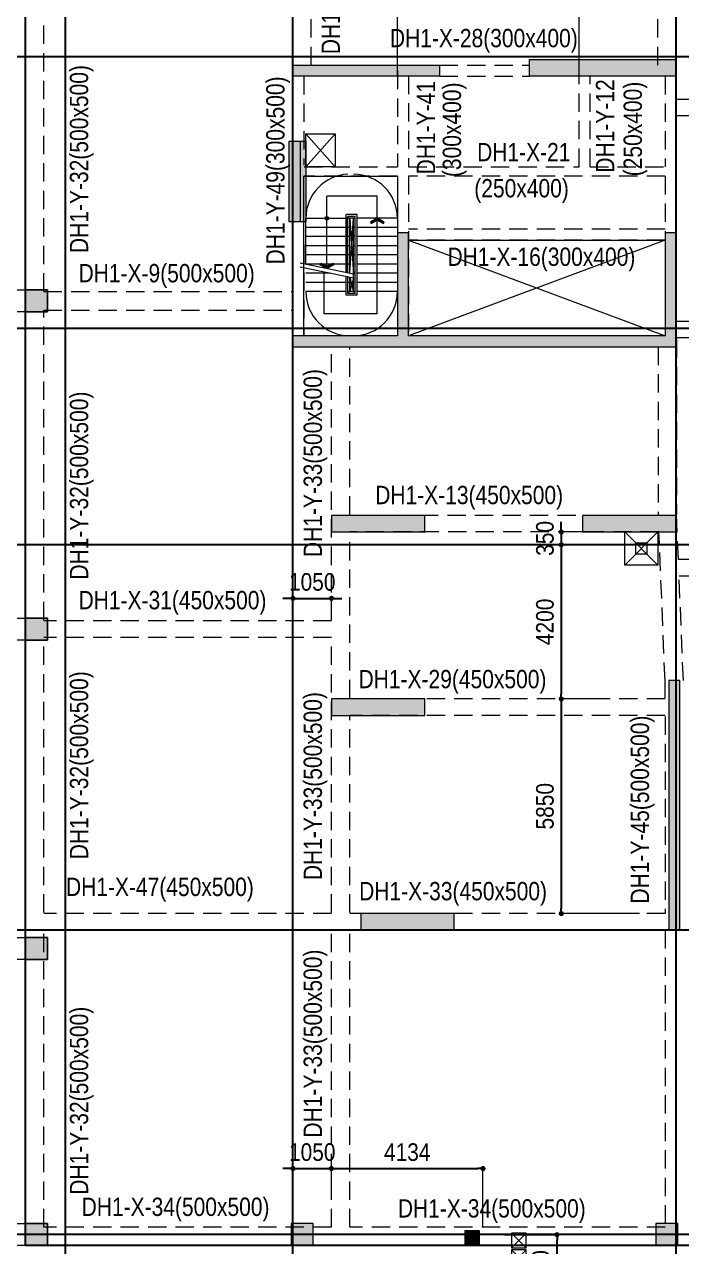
# Model space of a CAD drawing. Header units: millimetres. Extents: x 3718783 to 4027851, y 882487 to 1100782.
# Drawn here: x 3863704 to 3881629, y 983271 to 1016578 of the extents above; entities that cross this region are included whole.
import ezdxf
from ezdxf.enums import TextEntityAlignment as Align

# ---------------------------------------------------------------- set-up
doc = ezdxf.new("R2010")
doc.units = ezdxf.units.MM
doc.header["$LTSCALE"] = 200
doc.header["$MEASUREMENT"] = 0
for name, pattern in [('CHG_XX_Damsan_Ham 1$0$HIDDEN', [0.375, 0.25, -0.125]), ('CHG_XX_Luoi truc$0$MB_Luoi truc$0$Center101', [13, 10, -1, 1, -1]), ('HIDDEN', [0.375, 0.25, -0.125])]:
    doc.linetypes.add(name, pattern=pattern)
doc.layers.get('Defpoints').update_dxf_attribs({"color": 14, "lineweight": 0})
for name, color, linetype, lineweight in [('CHG_XX_Cot_Ham 1$0$Ap0302_PC', 150, 'Continuous', 9), ('CHG_XX_Cot_Ham 1$0$Ap0302_PC @ 1', 150, 'Continuous', 9), ('CHG_XX_Cot_Ham 1$0$Ap0302_PC @ 150', 150, 'Continuous', 9), ('CHG_XX_Cot_Ham 1$0$Ap0311_H', 8, 'Continuous', 15), ('CHG_XX_Cot_Ham 1$0$Start net bao', 3, 'Continuous', 18), ('CHG_XX_Damsan_Ham 1$0$CHUTO', 51, 'Continuous', 15), ('CHG_XX_Damsan_Ham 1$0$DGIONG', 4, 'Continuous', 13), ('CHG_XX_Damsan_Ham 1$0$DMo', 254, 'CHG_XX_Damsan_Ham 1$0$HIDDEN', 9), ('CHG_XX_Damsan_Ham 1$0$Star Lo Mo', 5, 'Continuous', 13), ('CHG_XX_Damsan_Ham 1$0$tam cap ram', 8, 'Continuous', 5), ('COT', 1, 'Continuous', 18), ('Dim 200', 1, 'Continuous', 5), ('DMo', 254, 'HIDDEN', 9), ('MB_Luoi truc$0$Dim 300', 1, 'Continuous', 5), ('TEXT P Y', 2, 'Continuous', 15)]:
    doc.layers.add(name, color=color, linetype=linetype, lineweight=lineweight)
for name, color, linetype in [('CHG_XX_Cot_Ham 1$0$mb_cot tang 1-3$0$Concrete Line', 6, 'Continuous'), ('CHG_XX_Damsan_Ham 1$0$GHI CHU', 7, 'Continuous'), ('CHG_XX_Luoi truc$0$Grid', 34, 'Continuous'), ('CHG_XX_Luoi truc$0$Grid Line', 251, 'CHG_XX_Luoi truc$0$MB_Luoi truc$0$Center101'), ('mb_cot tang 1-3$0$Concrete Line', 6, 'Continuous'), ('TEXT P X', 1, 'Continuous')]:
    doc.layers.add(name, color=color, linetype=linetype)
doc.styles.add('CHG_XX_Damsan_Ham 1$0$MB Ham 1$0$VNI-HelveC', font='VHELVCN_0.TTF')
doc.styles.add('CHG_XX_Luoi truc$0$MB_Luoi truc$0$Grid A-F$0$VNI-HelveCB', font='VHELVCB_0.TTF')
doc.styles.add('MB_Luoi truc$0$Arial_C', font='arial.ttf', dxfattribs={"width": 0.85})
doc.styles.add('TTP-HelCon', font='VHELVCN_0.TTF')
doc.dimstyles.new('200', dxfattribs={"dimscale": 200, "dimtxt": 2.4, "dimasz": 0.7, "dimexe": 0.0003, "dimexo": 0, "dimgap": 1, "dimtad": 1, "dimdec": 0, "dimzin": 12, "dimdsep": 46, "dimtxsty": 'MB_Luoi truc$0$Arial_C', "dimblk": 'MB_Luoi truc$0$_Dot', "dimcen": 0.5, "dimclrd": 256, "dimclre": 8, "dimclrt": 1, "dimadec": 0, "dimazin": 0, "dimtfac": 1, "dimtdec": 0, "dimtix": 1, "dimtmove": 2, "dimatfit": 3, "dimldrblk": 'MB_Luoi truc$0$HTT Arrow 30', "dimfxl": 1, "dimtolj": 1, "dimtzin": 0, "dimlwe": -1, "dimarcsym": 0})

# ---------------------------------------------------------------- blocks, each defined once
blk = doc.blocks.new('MB_Luoi truc$0$_Dot')
at = {"color": 0, "linetype": 'ByBlock', "lineweight": -2}
blk.add_line((-0.5, 0), (-1, 0), dxfattribs=at)
at = {"color": 0, "linetype": 'ByBlock', "const_width": 0.5}
blk.add_lwpolyline([(-0.25, 0, 1), (0.25, 0, 1)], format="xyb", close=True, dxfattribs=at)
blk = doc.blocks.new('*D8')
at = {"layer": 'Defpoints', "color": 0, "ltscale": 1500, "transparency": 16777216}
for p in [(3876797, 983594), (3878231, 983594), (3876451, 981484)]:
    blk.add_point(p, dxfattribs=at)
at = {"layer": 'MB_Luoi truc$0$Dim 300', "color": 8, "ltscale": 1500, "transparency": 16777216}
for p, q in [((3876797, 983594), (3878231, 983594)), ((3876631, 981484), (3878231, 981484))]:
    blk.add_line(p, q, dxfattribs=at)
at = {"layer": 'MB_Luoi truc$0$Dim 300', "lineweight": -2, "ltscale": 1500, "transparency": 16777216}
blk.add_line((3878231, 981624), (3878231, 983454), dxfattribs=at)
at = {"layer": 'MB_Luoi truc$0$Dim 300', "lineweight": -2, "ltscale": 1500, "transparency": 16777216, "xscale": 140, "yscale": 140, "zscale": 140}
for p, rotation in [((3878231, 983594), 90), ((3878231, 981484), 270)]:
    blk.add_blockref('MB_Luoi truc$0$_Dot', p, dxfattribs=dict(at, rotation=rotation))
at = {"layer": 'MB_Luoi truc$0$Dim 300', "color": 1, "ltscale": 1500, "transparency": 16777216, "insert": (3877786, 982539), "char_height": 480, "attachment_point": 5, "rotation": 90, "style": 'MB_Luoi truc$0$Arial_C'}
blk.add_mtext('\\A1;2110', dxfattribs=at)
blk = doc.blocks.new('MB_Luoi truc$0$HTT Arrow 30')
blk.add_hatch(color=256).paths.add_polyline_path([(-2.5, 0.375), (-2.5, -0.375), (0, 0)])
at = {"color": 0, "linetype": 'ByBlock', "lineweight": -2}
for p, q in [((0, 0), (-2.5, 0.375)), ((-2.5, -0.375), (-2.5, 0.375)), ((0, 0), (-2.5, -0.375))]:
    blk.add_line(p, q, dxfattribs=at)
blk = doc.blocks.new('*U401')
at = {"layer": 'CHG_XX_Luoi truc$0$Grid Line'}
blk.add_line((0, 0), (0, 608), dxfattribs=at)
at = {"layer": 'CHG_XX_Luoi truc$0$Grid', "lineweight": -2, "style": 'CHG_XX_Luoi truc$0$MB_Luoi truc$0$Grid A-F$0$VNI-HelveCB'}
for tag, p in [('GRIDSUB', (0, 617)), ('GRID', (0, -9))]:
    blk.add_attdef(tag, text='', height=5, dxfattribs=at).set_placement(p, align=Align.MIDDLE)
blk = doc.blocks.new('*U403')
at = {"layer": 'CHG_XX_Luoi truc$0$Grid Line'}
blk.add_line((0, 0), (0, 438), dxfattribs=at)
at = {"layer": 'CHG_XX_Luoi truc$0$Grid', "lineweight": -2, "style": 'CHG_XX_Luoi truc$0$MB_Luoi truc$0$Grid A-F$0$VNI-HelveCB'}
for tag, p in [('GRIDSUB', (0, 447)), ('GRID', (0, -9))]:
    blk.add_attdef(tag, text='', height=5, dxfattribs=at).set_placement(p, align=Align.MIDDLE)
blk = doc.blocks.new('CHG_XX_Luoi truc')
at = {"layer": 'CHG_XX_Luoi truc$0$Grid', "xscale": 300, "yscale": 300, "zscale": 300}
for p in [(70650, -12747), (76850, -12747), (87300, -12747)]:
    blk.add_blockref('*U401', p, dxfattribs=at)
at = {"layer": 'CHG_XX_Luoi truc$0$Grid', "xscale": 300.0000000000013, "yscale": 300.0000000000013, "zscale": 300.0000000000013, "rotation": 90}
for p in [(110703, 97650), (110703, 90250), (110703, 84350), (110703, 73850), (110703, 65550)]:
    blk.add_blockref('*U403', p, dxfattribs=at)
blk = doc.blocks.new('*U549')
at = {"layer": 'CHG_XX_Cot_Ham 1$0$Ap0302_PC @ 1'}
h = blk.add_hatch(color=50, dxfattribs=at)
h.dxf.hatch_style = 1
h.paths.add_polyline_path([(-300, -300), (-300, 300), (300, 300), (300, -300)])
at = {"layer": 'CHG_XX_Cot_Ham 1$0$Ap0302_PC @ 150'}
h = blk.add_hatch(color=50, dxfattribs=at)
h.dxf.hatch_style = 1
h.paths.add_polyline_path([(-300, -300), (-300, 300), (300, 300), (300, -300)])
blk = doc.blocks.new('CHG_XX_Cot_Ham 1$0$HoBoi_C600x600')
at = {"layer": 'CHG_XX_Cot_Ham 1$0$Ap0302_PC'}
blk.add_lwpolyline([(300, -300), (300, 300), (-300, 300), (-300, -300)], close=True, dxfattribs=at)
blk.add_blockref('*U549', (0, 0), dxfattribs=at)
blk = doc.blocks.new('*U548')
at = {"layer": 'CHG_XX_Cot_Ham 1$0$Ap0302_PC @ 1'}
h = blk.add_hatch(color=256, dxfattribs=at)
h.dxf.hatch_style = 1
h.paths.add_polyline_path([(450, 0), (0, 0), (0, -2550), (450, -2550)])
at = {"layer": 'CHG_XX_Cot_Ham 1$0$Ap0302_PC @ 150'}
h = blk.add_hatch(color=256, dxfattribs=at)
h.dxf.hatch_style = 1
h.paths.add_polyline_path([(450, 0), (0, 0), (0, -2550), (450, -2550)])
blk = doc.blocks.new('CHG_XX_Cot_Ham 1$0$Block A_C450x2250')
at = {"layer": 'CHG_XX_Cot_Ham 1$0$Ap0302_PC'}
blk.add_lwpolyline([(450, -2550), (0, -2550), (0, 0), (450, 0)], close=True, dxfattribs=at)
blk.add_blockref('*U548', (0, 0), dxfattribs=at)
blk = doc.blocks.new('CHG_XX_Cot_Ham 1$0$Block B_Core wall')
at = {"layer": 'CHG_XX_Cot_Ham 1$0$Ap0302_PC'}
for points in [[(-7300, 300), (-7300, 3100), (-7600, 3100), (-7600, 300)], [(0, 300), (0, 3100), (-300, 3100), (-300, 300)], [(0, 0), (0, 300), (-10450, 300), (-10450, 0)]]:
    blk.add_hatch(color=256, dxfattribs=at).paths.add_polyline_path(points)
for p, q in [((-7300, 3100), (-7600, 3100)), ((-7600, 3100), (-7600, 300)), ((-7300, 300), (-7300, 3100)), ((-300, 3100), (-300, 300)), ((0, 3100), (-300, 3100)), ((0, 0), (0, 3100)), ((-7600, 300), (-10450, 300)), ((-10450, 300), (-10450, 0)), ((-10450, 0), (0, 0)), ((-300, 300), (-7300, 300))]:
    blk.add_line(p, q, dxfattribs=at)
blk = doc.blocks.new('*U553')
at = {"layer": 'CHG_XX_Cot_Ham 1$0$Ap0302_PC @ 1', "true_color": 0xffffff}
h = blk.add_hatch(color=7, dxfattribs=at)
h.dxf.hatch_style = 1
h.paths.add_polyline_path([(77200, 95350), (76750, 95350), (76750, 93150), (77200, 93150)])
at = {"layer": 'CHG_XX_Cot_Ham 1$0$Ap0302_PC @ 150', "true_color": 0xffffff}
h = blk.add_hatch(color=7, dxfattribs=at)
h.dxf.hatch_style = 1
h.paths.add_polyline_path([(77200, 95350), (76750, 95350), (76750, 93150), (77200, 93150)])
blk = doc.blocks.new('*U556')
at = {"layer": 'CHG_XX_Cot_Ham 1$0$Ap0302_PC @ 1'}
h = blk.add_hatch(color=50, dxfattribs=at)
h.dxf.hatch_style = 1
h.paths.add_polyline_path([(81539, 65250), (81539, 65650), (81939, 65650), (81939, 65250)])
at = {"layer": 'CHG_XX_Cot_Ham 1$0$Ap0302_PC @ 150'}
h = blk.add_hatch(color=50, dxfattribs=at)
h.dxf.hatch_style = 1
h.paths.add_polyline_path([(81539, 65250), (81539, 65650), (81939, 65650), (81939, 65250)])
blk = doc.blocks.new('CHG_XX_Cot_Ham 1')
at = {"layer": 'CHG_XX_Cot_Ham 1$0$Ap0302_PC', "true_color": 0x139b48}
h = blk.add_hatch(color=114, dxfattribs=at)
h.dxf.hatch_style = 1
h.paths.add_polyline_path([(80850, 97125), (80850, 97425), (76850, 97425), (76850, 97125)])
h.paths.add_polyline_path([(83300, 97575), (83300, 97125), (87300, 97125), (87300, 97575)])
at = {"layer": 'CHG_XX_Cot_Ham 1$0$Ap0302_PC', "true_color": 0xf26722}
h = blk.add_hatch(color=30, dxfattribs=at)
h.dxf.hatch_style = 1
h.paths.add_polyline_path([(87400, 80650), (87100, 80650), (87100, 73850), (87400, 73850)])
at = {"layer": 'CHG_XX_Cot_Ham 1$0$Ap0311_H'}
h = blk.add_hatch(color=256, dxfattribs=at)
h.dxf.hatch_style = 1
h.paths.add_polyline_path([(99639.2, 163400), (-10900, 163400), (-10900, 85450), (-300, 85450), (-300, 84050), (32350, 84050), (32350, -9000), (103575.5, -9000), (106050, -6022), (106050, 158254.3)])
h.paths.add_polyline_path([(99533.7, 163100), (105750, 158110.4), (105750, 90450), (105650, 90450), (105650, 90450), (105750, 90450), (105750, 13850), (105750, 13825.9), (105750, -5913.6), (103434.7, -8700), (93600, -8700), (32650, -8700), (32650, 84350), (0, 84350), (0, 85750), (-10600, 85750), (-10600, 163100), (93600, 163100)], flags=16)
at = {"layer": 'CHG_XX_Cot_Ham 1$0$Ap0302_PC'}
for points in [[(80850, 97125), (76850, 97125), (76850, 97425), (80850, 97425)], [(87300, 97125), (83300, 97125), (83300, 97575), (87300, 97575)], [(77050, 93150), (76750, 93150), (76750, 95350), (77050, 95350)], [(87400, 80650), (87100, 80650), (87100, 73850), (87400, 73850)], [(81938.7, 65250), (81938.7, 65650), (81538.7, 65650), (81538.7, 65250)]]:
    blk.add_lwpolyline(points, close=True, dxfattribs=at)
at = {"layer": 'CHG_XX_Cot_Ham 1$0$Start net bao'}
blk.add_lwpolyline([(76750, 95350), (77200, 95350), (77200, 93150), (76750, 93150)], close=True, dxfattribs=at)
at = {"layer": 'CHG_XX_Cot_Ham 1$0$Ap0302_PC'}
for name in ['*U553', '*U556']:
    blk.add_blockref(name, (0, 0), dxfattribs=at)
at = {"layer": 'CHG_XX_Cot_Ham 1$0$Ap0302_PC', "xscale": -1, "rotation": 90}
for p in [(77900, 85150), (84750, 85150), (77900, 80150), (78700, 74300)]:
    blk.add_blockref('CHG_XX_Cot_Ham 1$0$Block A_C450x2250', p, dxfattribs=at)
at = {"layer": 'CHG_XX_Cot_Ham 1$0$mb_cot tang 1-3$0$Concrete Line'}
for name, p in [('CHG_XX_Luoi truc', (0, 0)), ('CHG_XX_Cot_Ham 1$0$Block B_Core wall', (87300, 89750)), ('CHG_XX_Cot_Ham 1$0$HoBoi_C600x600', (69850, 91000)), ('CHG_XX_Cot_Ham 1$0$HoBoi_C600x600', (69850, 82050)), ('CHG_XX_Cot_Ham 1$0$HoBoi_C600x600', (69850, 73350)), ('CHG_XX_Cot_Ham 1$0$HoBoi_C600x600', (69850, 65550)), ('CHG_XX_Cot_Ham 1$0$HoBoi_C600x600', (77100, 65550)), ('CHG_XX_Cot_Ham 1$0$HoBoi_C600x600', (87050, 65550))]:
    blk.add_blockref(name, p, dxfattribs=at)
blk = doc.blocks.new('CHG_XX_Damsan_Ham 1$0$MB Ham 1$0$Arrow 60')
at = {"linetype": 'ByBlock', "lineweight": -2}
h = blk.add_hatch(color=0, dxfattribs=at)
h.paths.add_polyline_path([(1.88, 0.94), (1.65, 1.38), (0, 0.56), (-1.65, 1.38), (-1.88, 0.94), (0, 0)], flags=17)
h.paths.add_polyline_path([(1.65, 1.38), (1.88, 0.94), (0, 0), (-1.88, 0.94), (-1.65, 1.38), (0, 0.56)])
blk.add_hatch(color=0, dxfattribs=at).paths.add_polyline_path([(1.65, 1.38), (1.88, 0.94), (0, 0), (-1.88, 0.94), (-1.65, 1.38), (0, 0.56)])
at = {"color": 0, "linetype": 'ByBlock', "lineweight": -2}
blk.add_lwpolyline([(1.65, 1.38), (1.88, 0.94), (0, 0), (-1.88, 0.94), (-1.65, 1.38), (0, 0.56)], close=True, dxfattribs=at)
blk = doc.blocks.new('CHG_XX_Damsan_Ham 1$0$MB Ham 1$0$Dot')
at = {"linetype": 'ByBlock', "lineweight": -2}
h = blk.add_hatch(color=0, dxfattribs=at)
edge = h.paths.add_edge_path()
edge.add_arc((0, 0), 0.5, 0, 360)
at = {"color": 0, "linetype": 'ByBlock', "lineweight": -2}
blk.add_line((0, -1), (0, 1), dxfattribs=at)
blk.add_circle((0, 0), 0.5, dxfattribs=at)
blk = doc.blocks.new('CHG_XX_Damsan_Ham 1$0$ArchStaire')
at = {"layer": 'CHG_XX_Damsan_Ham 1$0$tam cap ram'}
for p, q in [((64950, -45500), (65750, -46400)), ((65750, -45500), (64950, -46400)), ((66900, -47200), (65525, -47200)), ((65525, -49165), (65525, -47200)), ((66900, -50400), (66900, -47200)), ((66350, -47700), (66050, -47700)), ((66050, -49279), (66050, -47700)), ((66300, -47800), (66050, -47800)), ((66300, -47750), (66100, -47750)), ((66100, -49290), (66100, -47750)), ((66150, -49300), (66150, -47800)), ((66250, -49800), (66250, -47800)), ((66300, -49850), (66300, -47750)), ((66350, -49900), (66350, -47700)), ((67450, -47800), (66350, -47800)), ((66050, -48050), (64950, -48050)), ((66150, -48050), (66100, -48050)), ((66300, -48050), (66250, -48050)), ((67450, -48050), (66350, -48050)), ((66050, -48300), (64950, -48300)), ((66050, -48550), (64950, -48550)), ((66150, -48300), (66100, -48300)), ((66150, -48550), (66100, -48550)), ((66300, -48300), (66250, -48300)), ((66300, -48550), (66250, -48550)), ((67450, -48300), (66350, -48300)), ((67450, -48550), (66350, -48550)), ((66050, -48800), (64950, -48800)), ((66150, -48800), (66100, -48800)), ((66300, -48800), (66250, -48800)), ((67450, -48800), (66350, -48800)), ((66250, -49321), (64800, -49019)), ((66250, -49433), (64800, -49131)), ((66050, -49050), (64950, -49050)), ((65450, -50400), (65450, -49267)), ((66150, -49050), (66100, -49050)), ((66300, -49050), (66250, -49050)), ((67450, -49050), (66350, -49050)), ((65610, -49300), (64950, -49300)), ((66050, -49550), (64950, -49550)), ((66050, -49900), (66050, -49392)), ((66100, -49850), (66100, -49402)), ((66150, -49550), (66100, -49550)), ((66150, -49800), (66150, -49413)), ((66300, -49300), (66250, -49300)), ((66300, -49550), (66250, -49550)), ((67450, -49300), (66350, -49300)), ((67450, -49550), (66350, -49550)), ((66050, -49800), (64950, -49800)), ((66350, -49900), (66050, -49900)), ((66300, -49800), (66100, -49800)), ((66100, -49800), (66150, -49800)), ((66300, -49850), (66100, -49850)), ((66250, -49800), (66300, -49800)), ((67450, -49800), (66350, -49800)), ((66900, -50400), (65450, -50400))]:
    blk.add_line(p, q, dxfattribs=at)
blk.add_lwpolyline([(64950, -45500), (65750, -45500), (65750, -46400), (64950, -46400)], close=True, dxfattribs=at)
for points in [[(64950, -49060), (64950, -47800), (66050, -47800), (66050, -49279)], [(66150, -47800), (66250, -49321)], [(66150, -49300), (66250, -47800)], [(66150, -49413), (66150, -49800), (66100, -49800), (66100, -49402)], [(66150, -49413), (66250, -49800)], [(66250, -49433), (66150, -49800)]]:
    blk.add_lwpolyline(points, dxfattribs=at)
for centre, radius, start, end in [((66152, -47801), 1202, 92.4663, 179.9714), ((66250, -47800), 1200, 0, 90), ((66150, -49800), 1200, 180, 270), ((66250, -49800), 1200, 270, 0)]:
    blk.add_arc(centre, radius, start, end, dxfattribs=at)
at = {"layer": 'CHG_XX_Damsan_Ham 1$0$tam cap ram', "xscale": 100, "yscale": 100, "zscale": 100}
for name, p in [('CHG_XX_Damsan_Ham 1$0$MB Ham 1$0$Dot', (65525, -47800)), ('CHG_XX_Damsan_Ham 1$0$MB Ham 1$0$Arrow 60', (65525, -49165))]:
    blk.add_blockref(name, p, dxfattribs=at)
at = {"layer": 'CHG_XX_Damsan_Ham 1$0$tam cap ram', "xscale": -100, "yscale": 100, "zscale": 100, "rotation": 180}
blk.add_blockref('CHG_XX_Damsan_Ham 1$0$MB Ham 1$0$Arrow 60', (66900, -47800), dxfattribs=at)
at = {"layer": 'CHG_XX_Damsan_Ham 1$0$tam cap ram', "style": 'CHG_XX_Damsan_Ham 1$0$MB Ham 1$0$VNI-HelveC'}
blk.add_attdef('OPENING', text='', height=100, dxfattribs=at).set_placement((65550, -45777), align=Align.MIDDLE_CENTER)
blk = doc.blocks.new('CHG_XX_Damsan_Ham 1', base_point=(3089256, -609981))
at = {"layer": 'CHG_XX_Damsan_Ham 1$0$DMo', "ltscale": 10}
for p, q in [((77350, 97425), (77350, 104975)), ((86800, 97425), (86800, 105000)), ((87300, 97425), (87300, 99500)), ((70050, 91250), (70050, 99190)), ((76850, 97425), (76850, 99190)), ((79700, 97266), (79700, 94652)), ((80850, 97425), (83300, 97425)), ((76850, 97125), (76850, 91250)), ((77150, 97125), (77150, 94700)), ((80000, 97134), (80000, 94652)), ((80850, 97125), (83300, 97125)), ((84653, 94652), (84653, 97125)), ((84953, 94652), (84953, 97125)), ((87000, 97125), (87000, 94652)), ((87300, 97153), (87300, 96500)), ((87300, 96500), (93300, 96500)), ((87300, 96050), (93300, 96050)), ((87300, 96050), (87300, 90000)), ((77152, 94652), (79700, 94652)), ((80000, 94652), (84653, 94652)), ((84953, 94652), (87000, 94652)), ((77150, 90050), (77150, 94450)), ((79700, 94400), (77150, 94400)), ((79700, 94400), (79700, 90050)), ((87000, 94400), (80000, 94400)), ((80000, 94400), (80000, 90050)), ((87000, 94400), (87000, 90050)), ((87000, 92950), (80000, 92950)), ((87000, 92650), (80000, 92650)), ((77150, 92525), (77150, 90050)), ((70050, 91250), (76850, 91250)), ((70050, 90750), (76850, 90750)), ((70050, 82300), (70050, 90750)), ((76850, 90750), (76850, 90050)), ((87300, 90450), (93300, 90450)), ((87312, 90000), (98250, 90000)), ((87312, 89950), (87312, 85175)), ((77900, 82300), (77900, 89750)), ((78400, 85175), (78400, 89750)), ((86812, 89750), (86812, 85137)), ((86812, 85150), (78400, 85150)), ((86813, 85150), (86813, 85154)), ((87363, 83950), (87312, 85175)), ((86833, 84700), (78400, 84700)), ((78400, 80175), (78400, 84675)), ((87000, 80640), (86832, 84700)), ((98250, 83950), (87363, 83950)), ((98250, 83500), (87384, 83500)), ((87500, 80650), (87384, 83450)), ((77900, 82275), (70050, 82275)), ((77900, 81825), (70050, 81825)), ((70050, 74325), (70050, 81800)), ((77900, 74325), (77900, 81800)), ((87000, 80175), (87000, 80640)), ((87000, 80150), (78400, 80150)), ((87000, 79700), (78400, 79700)), ((78400, 74325), (78400, 79675)), ((87000, 79675), (87000, 74300)), ((77900, 74300), (70050, 74300)), ((87000, 74300), (78400, 74300)), ((77900, 73850), (70050, 73850)), ((70050, 65750), (70050, 73825)), ((77900, 65750), (77900, 73850)), ((87000, 73850), (78400, 73850)), ((78400, 65750), (78400, 73825)), ((87000, 73850), (87000, 65750)), ((77900, 65750), (70050, 65750)), ((87000, 65750), (78400, 65750))]:
    blk.add_line(p, q, dxfattribs=at)
at = {"layer": 'CHG_XX_Damsan_Ham 1$0$GHI CHU'}
for p, q in [((69550, 65250), (69550, 154600)), ((82034, 65250), (69550, 65250)), ((105750, 65250), (82034, 65250))]:
    blk.add_line(p, q, dxfattribs=at)
at = {"layer": 'CHG_XX_Damsan_Ham 1$0$Star Lo Mo'}
for p, q in [((77200, 94652), (78000, 95550)), ((78000, 94652), (77200, 95550)), ((86999, 92649), (79999, 90049)), ((80000, 92649), (86999, 90049)), ((85903, 83800), (86803, 84700)), ((85903, 84700), (86803, 83800))]:
    blk.add_line(p, q, dxfattribs=at)
for points in [[(77200, 95550), (78000, 95550), (78000, 94652), (77200, 94652)], [(77146, 94400), (79700, 94400), (79700, 90050), (77146, 90050)], [(80000, 92649), (86999, 92649), (86999, 90049), (80000, 90049)], [(85903, 84700), (86803, 84700), (86803, 83800), (85903, 83800)], [(86203, 84400), (86504, 84400), (86504, 84099), (86203, 84099)], [(86203, 84400), (86504, 84400), (86504, 84099), (86203, 84099)]]:
    blk.add_lwpolyline(points, close=True, dxfattribs=at)
for points in [[(86203, 84099), (86503, 84400)], [(86203, 84400), (86504, 84099)]]:
    blk.add_lwpolyline(points, dxfattribs=at)
at = {"layer": 'CHG_XX_Damsan_Ham 1$0$CHUTO'}
blk.add_blockref('CHG_XX_Damsan_Ham 1$0$ArchStaire', (12250, 141050), dxfattribs=at)
at = {"layer": 'CHG_XX_Damsan_Ham 1$0$DGIONG'}
blk.add_blockref('CHG_XX_Cot_Ham 1', (0, 0), dxfattribs=at)
blk = doc.blocks.new('A$C61F20D98')
at = {"layer": 'COT', "color": 1}
for p, q in [((82812, 65589), (83212, 65189)), ((82812, 65189), (83212, 65589)), ((82812, 65139), (83212, 64739)), ((82812, 64739), (83212, 65139)), ((79032, 58261), (79432, 57861)), ((79032, 57861), (79432, 58261)), ((83729, 58261), (84129, 57861)), ((83729, 57861), (84129, 58261))]:
    blk.add_line(p, q, dxfattribs=at)
for points in [[(82812, 65189), (83212, 65189), (83212, 65589), (82812, 65589)], [(82812, 64739), (83212, 64739), (83212, 65139), (82812, 65139)], [(79032, 57861), (79432, 57861), (79432, 58261), (79032, 58261)], [(83729, 57861), (84129, 57861), (84129, 58261), (83729, 58261)]]:
    blk.add_lwpolyline(points, close=True, dxfattribs=at)
blk = doc.blocks.new('*D34')
at = {"layer": 'Defpoints', "color": 0, "ltscale": 1500, "transparency": 16777216}
for p in [(3872079, 985397), (3871029, 984836), (3872079, 984836)]:
    blk.add_point(p, dxfattribs=at)
at = {"layer": 'MB_Luoi truc$0$Dim 300', "lineweight": -2, "ltscale": 1500, "transparency": 16777216}
for p, q in [((3870889, 985397), (3870749, 985397)), ((3871029, 985397), (3872079, 985397)), ((3872219, 985397), (3872359, 985397))]:
    blk.add_line(p, q, dxfattribs=at)
at = {"layer": 'MB_Luoi truc$0$Dim 300', "color": 8, "ltscale": 1500, "transparency": 16777216}
for p, q in [((3871029, 984836), (3871029, 985397)), ((3872079, 984836), (3872079, 985397))]:
    blk.add_line(p, q, dxfattribs=at)
at = {"layer": 'MB_Luoi truc$0$Dim 300', "lineweight": -2, "ltscale": 1500, "transparency": 16777216, "xscale": 140, "yscale": 140, "zscale": 140}
blk.add_blockref('MB_Luoi truc$0$_Dot', (3871029, 985397), dxfattribs=at)
at = {"layer": 'MB_Luoi truc$0$Dim 300', "lineweight": -2, "ltscale": 1500, "transparency": 16777216, "xscale": 140, "yscale": 140, "zscale": 140, "rotation": 180}
blk.add_blockref('MB_Luoi truc$0$_Dot', (3872079, 985397), dxfattribs=at)
at = {"layer": 'MB_Luoi truc$0$Dim 300', "color": 1, "ltscale": 1500, "transparency": 16777216, "insert": (3871554, 985842), "char_height": 480, "attachment_point": 5, "style": 'MB_Luoi truc$0$Arial_C'}
blk.add_mtext('\\A1;1050', dxfattribs=at)
blk = doc.blocks.new('*D35')
at = {"layer": 'Defpoints', "color": 0, "ltscale": 1500, "transparency": 16777216}
for p in [(3876212, 985397), (3872079, 984836), (3876212, 983417)]:
    blk.add_point(p, dxfattribs=at)
at = {"layer": 'MB_Luoi truc$0$Dim 300', "color": 8, "ltscale": 1500, "transparency": 16777216}
for p, q in [((3872079, 984836), (3872079, 985397)), ((3876212, 983797), (3876212, 985397))]:
    blk.add_line(p, q, dxfattribs=at)
at = {"layer": 'MB_Luoi truc$0$Dim 300', "lineweight": -2, "ltscale": 1500, "transparency": 16777216}
blk.add_line((3872219, 985397), (3876072, 985397), dxfattribs=at)
at = {"layer": 'MB_Luoi truc$0$Dim 300', "lineweight": -2, "ltscale": 1500, "transparency": 16777216, "xscale": 140, "yscale": 140, "zscale": 140, "rotation": 180}
blk.add_blockref('MB_Luoi truc$0$_Dot', (3872079, 985397), dxfattribs=at)
at = {"layer": 'MB_Luoi truc$0$Dim 300', "lineweight": -2, "ltscale": 1500, "transparency": 16777216, "xscale": 140, "yscale": 140, "zscale": 140}
blk.add_blockref('MB_Luoi truc$0$_Dot', (3876212, 985397), dxfattribs=at)
at = {"layer": 'MB_Luoi truc$0$Dim 300', "color": 1, "ltscale": 1500, "transparency": 16777216, "insert": (3874145, 985842), "char_height": 480, "attachment_point": 5, "style": 'MB_Luoi truc$0$Arial_C'}
blk.add_mtext('\\A1;4134', dxfattribs=at)
blk = doc.blocks.new('*D135')
at = {"layer": 'Defpoints', "color": 0, "transparency": 16777216}
for p in [(3872079, 1000937), (3871029, 1000346), (3872079, 1000346)]:
    blk.add_point(p, dxfattribs=at)
at = {"layer": 'MB_Luoi truc$0$Dim 300', "lineweight": -2, "transparency": 16777216}
for p, q in [((3870889, 1000937), (3870749, 1000937)), ((3871029, 1000937), (3872079, 1000937)), ((3872219, 1000937), (3872359, 1000937))]:
    blk.add_line(p, q, dxfattribs=at)
at = {"layer": 'MB_Luoi truc$0$Dim 300', "color": 8, "transparency": 16777216}
for p, q in [((3871029, 1000346), (3871029, 1000937)), ((3872079, 1000346), (3872079, 1000937))]:
    blk.add_line(p, q, dxfattribs=at)
at = {"layer": 'MB_Luoi truc$0$Dim 300', "lineweight": -2, "transparency": 16777216, "xscale": 140, "yscale": 140, "zscale": 140}
blk.add_blockref('MB_Luoi truc$0$_Dot', (3871029, 1000937), dxfattribs=at)
at = {"layer": 'MB_Luoi truc$0$Dim 300', "lineweight": -2, "transparency": 16777216, "xscale": 140, "yscale": 140, "zscale": 140, "rotation": 180}
blk.add_blockref('MB_Luoi truc$0$_Dot', (3872079, 1000937), dxfattribs=at)
at = {"layer": 'MB_Luoi truc$0$Dim 300', "color": 1, "transparency": 16777216, "insert": (3871554, 1001382), "char_height": 480, "attachment_point": 5, "style": 'MB_Luoi truc$0$Arial_C'}
blk.add_mtext('\\A1;1050', dxfattribs=at)
blk = doc.blocks.new('*D136')
at = {"layer": 'Defpoints', "color": 0, "transparency": 16777216}
for p in [(3873879, 1016912), (3871029, 1016317), (3873879, 1015171)]:
    blk.add_point(p, dxfattribs=at)
at = {"layer": 'MB_Luoi truc$0$Dim 300', "color": 8, "transparency": 16777216}
for p, q in [((3871029, 1016317), (3871029, 1016912)), ((3873879, 1015171), (3873879, 1016912))]:
    blk.add_line(p, q, dxfattribs=at)
at = {"layer": 'MB_Luoi truc$0$Dim 300', "lineweight": -2, "transparency": 16777216}
blk.add_line((3871169, 1016912), (3873739, 1016912), dxfattribs=at)
at = {"layer": 'MB_Luoi truc$0$Dim 300', "lineweight": -2, "transparency": 16777216, "xscale": 140, "yscale": 140, "zscale": 140, "rotation": 180}
blk.add_blockref('MB_Luoi truc$0$_Dot', (3871029, 1016912), dxfattribs=at)
at = {"layer": 'MB_Luoi truc$0$Dim 300', "lineweight": -2, "transparency": 16777216, "xscale": 140, "yscale": 140, "zscale": 140}
blk.add_blockref('MB_Luoi truc$0$_Dot', (3873879, 1016912), dxfattribs=at)
at = {"layer": 'MB_Luoi truc$0$Dim 300', "color": 1, "transparency": 16777216, "insert": (3873066, 1017357), "char_height": 480, "attachment_point": 5, "style": 'MB_Luoi truc$0$Arial_C'}
blk.add_mtext('\\A1;2850', dxfattribs=at)
blk = doc.blocks.new('*D137')
at = {"layer": 'Defpoints', "color": 0, "transparency": 16777216}
for p in [(3878832, 1016912), (3873879, 1015171), (3878832, 1015171)]:
    blk.add_point(p, dxfattribs=at)
at = {"layer": 'MB_Luoi truc$0$Dim 300', "color": 8, "transparency": 16777216}
for p, q in [((3873879, 1015171), (3873879, 1016912)), ((3878832, 1015171), (3878832, 1016912))]:
    blk.add_line(p, q, dxfattribs=at)
at = {"layer": 'MB_Luoi truc$0$Dim 300', "lineweight": -2, "transparency": 16777216}
blk.add_line((3874019, 1016912), (3878692, 1016912), dxfattribs=at)
at = {"layer": 'MB_Luoi truc$0$Dim 300', "lineweight": -2, "transparency": 16777216, "xscale": 140, "yscale": 140, "zscale": 140, "rotation": 180}
blk.add_blockref('MB_Luoi truc$0$_Dot', (3873879, 1016912), dxfattribs=at)
at = {"layer": 'MB_Luoi truc$0$Dim 300', "lineweight": -2, "transparency": 16777216, "xscale": 140, "yscale": 140, "zscale": 140}
blk.add_blockref('MB_Luoi truc$0$_Dot', (3878832, 1016912), dxfattribs=at)
at = {"layer": 'MB_Luoi truc$0$Dim 300', "color": 1, "transparency": 16777216, "insert": (3876355, 1017357), "char_height": 480, "attachment_point": 5, "style": 'MB_Luoi truc$0$Arial_C'}
blk.add_mtext('\\A1;4953', dxfattribs=at)
blk = doc.blocks.new('*D283')
at = {"layer": 'Defpoints', "color": 0, "transparency": 16777216}
for p in [(3879417, 1002746), (3878348, 1002396), (3879417, 1002396)]:
    blk.add_point(p, dxfattribs=at)
at = {"layer": 'Dim 200', "lineweight": -2, "transparency": 16777216}
for p, q in [((3878348, 1002886), (3878348, 1003026)), ((3878348, 1002746), (3878348, 1002396)), ((3878348, 1002256), (3878348, 1002116))]:
    blk.add_line(p, q, dxfattribs=at)
at = {"layer": 'Dim 200', "color": 8, "transparency": 16777216}
for p, q in [((3879417, 1002746), (3878348, 1002746)), ((3879417, 1002396), (3878348, 1002396))]:
    blk.add_line(p, q, dxfattribs=at)
at = {"layer": 'Dim 200', "lineweight": -2, "transparency": 16777216, "xscale": 140, "yscale": 140, "zscale": 140}
for p, rotation in [((3878348, 1002746), 270), ((3878348, 1002396), 90)]:
    blk.add_blockref('MB_Luoi truc$0$_Dot', p, dxfattribs=dict(at, rotation=rotation))
at = {"layer": 'Dim 200', "color": 1, "transparency": 16777216, "insert": (3877903, 1002571), "char_height": 480, "attachment_point": 5, "rotation": 90, "style": 'MB_Luoi truc$0$Arial_C'}
blk.add_mtext('\\A1;350', dxfattribs=at)
blk = doc.blocks.new('*D284')
at = {"layer": 'Defpoints', "color": 0, "transparency": 16777216}
for p in [(3879417, 1002396), (3878348, 998196), (3879672, 998196)]:
    blk.add_point(p, dxfattribs=at)
at = {"layer": 'Dim 200', "color": 8, "transparency": 16777216}
for p, q in [((3879417, 1002396), (3878348, 1002396)), ((3879672, 998196), (3878348, 998196))]:
    blk.add_line(p, q, dxfattribs=at)
at = {"layer": 'Dim 200', "lineweight": -2, "transparency": 16777216}
blk.add_line((3878348, 1002256), (3878348, 998336), dxfattribs=at)
at = {"layer": 'Dim 200', "lineweight": -2, "transparency": 16777216, "xscale": 140, "yscale": 140, "zscale": 140}
for p, rotation in [((3878348, 1002396), 90), ((3878348, 998196), 270)]:
    blk.add_blockref('MB_Luoi truc$0$_Dot', p, dxfattribs=dict(at, rotation=rotation))
at = {"layer": 'Dim 200', "color": 1, "transparency": 16777216, "insert": (3877903, 1000296), "char_height": 480, "attachment_point": 5, "rotation": 90, "style": 'MB_Luoi truc$0$Arial_C'}
blk.add_mtext('\\A1;4200', dxfattribs=at)
blk = doc.blocks.new('*D285')
at = {"layer": 'Defpoints', "color": 0, "transparency": 16777216}
for p in [(3879672, 998196), (3878348, 992346), (3880479, 992346)]:
    blk.add_point(p, dxfattribs=at)
at = {"layer": 'Dim 200', "color": 8, "transparency": 16777216}
for p, q in [((3879672, 998196), (3878348, 998196)), ((3880479, 992346), (3878348, 992346))]:
    blk.add_line(p, q, dxfattribs=at)
at = {"layer": 'Dim 200', "lineweight": -2, "transparency": 16777216}
blk.add_line((3878348, 998056), (3878348, 992486), dxfattribs=at)
at = {"layer": 'Dim 200', "lineweight": -2, "transparency": 16777216, "xscale": 140, "yscale": 140, "zscale": 140}
for p, rotation in [((3878348, 998196), 90), ((3878348, 992346), 270)]:
    blk.add_blockref('MB_Luoi truc$0$_Dot', p, dxfattribs=dict(at, rotation=rotation))
at = {"layer": 'Dim 200', "color": 1, "transparency": 16777216, "insert": (3877903, 995271), "char_height": 480, "attachment_point": 5, "rotation": 90, "style": 'MB_Luoi truc$0$Arial_C'}
blk.add_mtext('\\A1;5850', dxfattribs=at)

msp = doc.modelspace()

# ---------------------------------------------------------------- linework, layer by layer
at = {"layer": 'TEXT P Y'}
for points in [[(3863078.65103, 1009345.71079), (3864328.65102, 1009345.71079), (3864328.65102, 1008745.71079), (3863078.65103, 1008745.71079)], [(3863078.65103, 1000395.71079), (3864328.65102, 1000395.71079), (3864328.65102, 999795.71079), (3863078.65103, 999795.71079)], [(3863078.65103, 991695.71079), (3864328.65102, 991695.71079), (3864328.65102, 991095.71079), (3863078.65103, 991095.71079)], [(3863078.65103, 983895.71079), (3864328.65102, 983895.71079), (3864328.65102, 983295.71079), (3863078.65103, 983295.71079)]]:
    msp.add_lwpolyline(points, close=True, dxfattribs=at)

# ---------------------------------------------------------------- block references
at = {"layer": 'Defpoints'}
msp.add_blockref('A$C61F20D98', (3794178.65102, 918045.71079), dxfattribs=at)
at = {"layer": 'DMo'}
msp.add_blockref('CHG_XX_Damsan_Ham 1', (6883434.59583, 308064.69934), dxfattribs=at)
at = {"layer": 'mb_cot tang 1-3$0$Concrete Line'}
msp.add_blockref('CHG_XX_Cot_Ham 1', (3794178.65102, 918045.71079), dxfattribs=at)
msp.add_blockref('CHG_XX_Cot_Ham 1', (3794178.65102, 918045.71079), dxfattribs=at)

# ---------------------------------------------------------------- texts
at = {"layer": 'TEXT P X', "color": 5, "style": 'TTP-HelCon'}
for s, p in [('DH1-X-28(300x400)', (3873673.04483, 1015956.6702)), ('DH1-X-21', (3876051.97289, 1012848.86514)), ('(250x400)', (3875974.40341, 1011865.44118))]:
    msp.add_text(s, height=500, dxfattribs=at).set_placement(p)
at = {"layer": 'TEXT P X', "style": 'TTP-HelCon'}
for s, p in [('DH1-X-16(300x400)', (3875243.58182, 1009997.57899)), ('DH1-X-9(500x500)', (3865180.35001, 1009550.22167)), ('DH1-X-13(450x500)', (3873272.3578, 1003503.86003)), ('DH1-X-31(450x500)', (3865180.35001, 1000638.84267)), ('DH1-X-29(450x500)', (3872817.72732, 998486.86206)), ('DH1-X-47(450x500)', (3864837.83251, 992824.31171)), ('DH1-X-33(450x500)', (3872833.82624, 992707.73067)), ('DH1-X-34(500x500)', (3865264.31451, 984104.88217)), ('DH1-X-34(500x500)', (3873889.58601, 984061.51518))]:
    msp.add_text(s, height=500, dxfattribs=at).set_placement(p)
at = {"layer": 'TEXT P Y', "style": 'TTP-HelCon'}
for s, p in [('DH1-Y-35(500x500)', (3872307.6645, 1015767.62332)), ('DH1-Y-32(500x500)', (3865442.4835, 1010347.2445)), ('DH1-Y-49(300x500)', (3870797.99738, 1010037.405)), ('DH1-Y-41', (3874907.17988, 1012492.93484)), ('(300x400)', (3875613.49288, 1012418.02384)), ('DH1-Y-12', (3879790.52188, 1012538.89784)), ('(250x400)', (3880546.69216, 1012439.36553)), ('DH1-Y-33(500x500)', (3871819.15588, 1002061.186)), ('DH1-Y-32(500x500)', (3865442.4835, 1001448.3875)), ('DH1-Y-32(500x500)', (3865442.4835, 993825.5485)), ('DH1-Y-33(500x500)', (3871819.15588, 993257.0885)), ('DH1-Y-45(500x500)', (3880740.63013, 992617.929)), ('DH1-Y-33(500x500)', (3871819.15588, 986240.55536)), ('DH1-Y-32(500x500)', (3865442.4835, 984682.114))]:
    msp.add_text(s, height=500, rotation=90, dxfattribs=at).set_placement(p)

# ---------------------------------------------------------------- dimensions: what is measured, and where the dimension line sits
at = {"layer": 'Dim 200'}
for base, p1, p2, picture, middle in [((3878348.35654, 1002395.71079), (3879416.87354, 1002745.71079), (3879416.87354, 1002395.71079), '*D283', (3877903.1178, 1002570.71079)), ((3878348.35654, 998195.71079), (3879416.87354, 1002395.71079), (3879672.38904, 998195.71079), '*D284', (3877903.28151, 1000295.71079)), ((3878348.35654, 992345.71079), (3879672.38904, 998195.71079), (3880478.89304, 992345.71079), '*D285', (3877903.28151, 995270.71079))]:
    dim = msp.add_linear_dim(base=base, p1=p1, p2=p2, angle=90, dimstyle='200', override={"dimarcsym": 1}, dxfattribs=at)
    dim.commit()
    dim.dimension.update_dxf_attribs({"geometry": picture, "text_midpoint": middle})
at = {"layer": 'MB_Luoi truc$0$Dim 300'}
dim = msp.add_linear_dim(base=(3873878.6494, 1016911.5035), p1=(3871028.6494, 1016316.66), p2=(3873878.6494, 1015170.71079), dimstyle='200', override={"dimarcsym": 1}, dxfattribs=at)
dim.commit()
dim.dimension.update_dxf_attribs({"geometry": '*D136', "text_midpoint": (3873065.6494, 1017356.57853), "dimtype": 160})
for base, p1, p2, picture, middle in [((3878831.74181, 1016911.5035), (3873878.6494, 1015170.71079), (3878831.74181, 1015170.71079), '*D137', (3876355.19561, 1017356.74224)), ((3872078.6494, 1000937.1085), (3871028.65102, 1000345.7108), (3872078.6494, 1000345.7108), '*D135', (3871553.65021, 1001382.18353))]:
    dim = msp.add_linear_dim(base=base, p1=p1, p2=p2, dimstyle='200', override={"dimarcsym": 1}, dxfattribs=at)
    dim.commit()
    dim.dimension.update_dxf_attribs({"geometry": picture, "text_midpoint": middle})
at = {"layer": 'MB_Luoi truc$0$Dim 300', "ltscale": 1500}
for base, p1, p2, picture, middle in [((3872078.6494, 985396.53001), (3871028.65102, 984835.89301), (3872078.6494, 984835.89301), '*D34', (3871553.65021, 985841.60504)), ((3876212.17747, 985396.53001), (3872078.6494, 984835.89301), (3876212.17747, 983416.7938), '*D35', (3874145.41344, 985841.76875))]:
    dim = msp.add_linear_dim(base=base, p1=p1, p2=p2, dimstyle='200', override={"dimfxl": 8, "dimfxlon": 1, "dimarcsym": 1}, dxfattribs=at)
    dim.commit()
    dim.dimension.update_dxf_attribs({"geometry": picture, "text_midpoint": middle})
dim = msp.add_linear_dim(base=(3878231.142, 983593.71079), p1=(3876451.25097, 981484.13755), p2=(3876796.995, 983593.71079), angle=90, dimstyle='200', override={"dimfxl": 8, "dimfxlon": 1, "dimarcsym": 1}, dxfattribs=at)
dim.commit()
dim.dimension.update_dxf_attribs({"geometry": '*D8', "text_midpoint": (3877786.06697, 982538.92417)})

doc.saveas('drawing.dxf')
